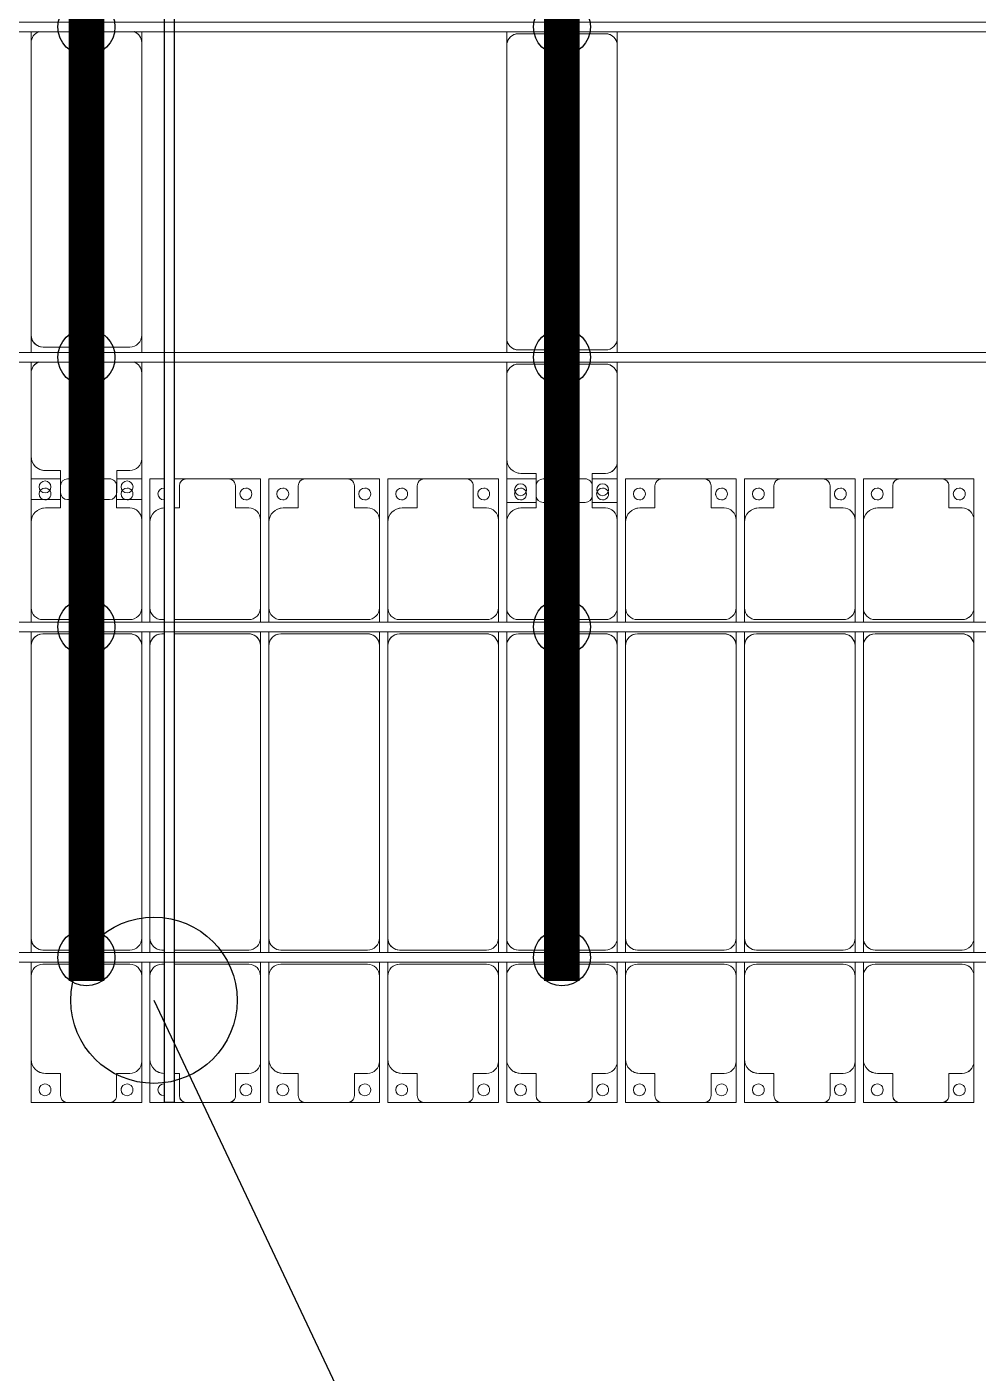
# Model space of a CAD drawing. Header units: millimetres. Extents: x -178706 to 107777, y -87310 to 933.
# Drawn here: x -21141 to -17141, y -80925 to -75261 of the extents above; entities that cross this region are included whole.
import ezdxf

# ---------------------------------------------------------------- set-up
doc = ezdxf.new("R2010")
doc.units = ezdxf.units.MM
doc.layers.add('A-GENM', color=13, linetype='Continuous', lineweight=9)
doc.layers.add('S-BEAM', color=12, linetype='Continuous', lineweight=9)
for name, color, linetype in [('GC-BICH NEO', 6, 'Continuous'), ('GC-DAY NEO', 5, 'Continuous'), ('GC-HOP 40x60 GIA CUONG', 1, 'Continuous')]:
    doc.layers.add(name, color=color, linetype=linetype)

# ---------------------------------------------------------------- blocks, each defined once
blk = doc.blocks.new('Dải phao đi lại kèm đỡ invester - DẢI PHAO ĐI LẠI-19658-BỐ TRÍ KHUNG KẾT CẤU BÈ PIN 04')
at = {"layer": 'A-GENM', "color": 7}
for p, q in [((149758.4, 1312.2), (149882, 1312.2)), ((149758.4, 1129.7), (149758.4, 1312.2)), ((150088.2, 1312.2), (149911.8, 1312.2)), ((150118.4, 1312.2), (150223.4, 1312.2)), ((150223.4, 1312.2), (150223.4, 1139.7)), ((150258.4, 1312.2), (150320, 1312.2)), ((150258.4, 1129.7), (150258.4, 1312.2)), ((150360, 1312.2), (150411.8, 1312.2)), ((150588.2, 1312.2), (150411.8, 1312.2)), ((150588.2, 1312.2), (150723.4, 1312.2)), ((150723.4, 1312.2), (150723.4, 1139.7)), ((150758.4, 1312.2), (150911.8, 1312.2)), ((150758.4, 1129.7), (150758.4, 1312.2)), ((151088.2, 1312.2), (150911.8, 1312.2)), ((151088.2, 1312.2), (151223.4, 1312.2)), ((151223.4, 1312.2), (151223.4, 1139.7)), ((151258.4, 1312.2), (151411.8, 1312.2)), ((151258.4, 1129.7), (151258.4, 1312.2)), ((151588.2, 1312.2), (151411.8, 1312.2)), ((151588.2, 1312.2), (151723.4, 1312.2)), ((151723.4, 1312.2), (151723.4, 1139.7)), ((151758.4, 1312.2), (151882, 1312.2)), ((151758.4, 1129.7), (151758.4, 1312.2)), ((152088.2, 1312.2), (151911.8, 1312.2)), ((152118.4, 1312.2), (152223.4, 1312.2)), ((152223.4, 1312.2), (152223.4, 1139.7)), ((152258.4, 1312.2), (152411.8, 1312.2)), ((152258.4, 1129.7), (152258.4, 1312.2)), ((152588.2, 1312.2), (152411.8, 1312.2)), ((152588.2, 1312.2), (152723.4, 1312.2)), ((152723.4, 1312.2), (152723.4, 1139.7)), ((152758.4, 1312.2), (152911.8, 1312.2)), ((152758.4, 1129.7), (152758.4, 1312.2)), ((153088.2, 1312.2), (152911.8, 1312.2)), ((153088.2, 1312.2), (153223.4, 1312.2)), ((153223.4, 1312.2), (153223.4, 1139.7)), ((153258.4, 1312.2), (153411.8, 1312.2)), ((153258.4, 1129.7), (153258.4, 1312.2)), ((153588.2, 1312.2), (153411.8, 1312.2)), ((153588.2, 1312.2), (153723.4, 1312.2)), ((153723.4, 1312.2), (153723.4, 1139.7)), ((149881.8, 1282.2), (149881.8, 1189.7)), ((150118.2, 1189.7), (150118.2, 1282.2)), ((150381.8, 1282.2), (150381.8, 1189.7)), ((150618.2, 1189.7), (150618.2, 1282.2)), ((150881.8, 1282.2), (150881.8, 1189.7)), ((151118.2, 1189.7), (151118.2, 1282.2)), ((151381.8, 1282.2), (151381.8, 1189.7)), ((151618.2, 1189.7), (151618.2, 1282.2)), ((151881.8, 1282.2), (151881.8, 1189.7)), ((152118.2, 1189.7), (152118.2, 1282.2)), ((152381.8, 1282.2), (152381.8, 1189.7)), ((152618.2, 1189.7), (152618.2, 1282.2)), ((152881.8, 1282.2), (152881.8, 1189.7)), ((153118.2, 1189.7), (153118.2, 1282.2)), ((153381.8, 1282.2), (153381.8, 1189.7)), ((153618.2, 1189.7), (153618.2, 1282.2)), ((149881.8, 1189.7), (149818.4, 1189.7)), ((150173.4, 1189.7), (150118.2, 1189.7)), ((150381.8, 1189.7), (150360, 1189.7)), ((150673.4, 1189.7), (150618.2, 1189.7)), ((150881.8, 1189.7), (150818.4, 1189.7)), ((151173.4, 1189.7), (151118.2, 1189.7)), ((151381.8, 1189.7), (151318.4, 1189.7)), ((151673.4, 1189.7), (151618.2, 1189.7)), ((151881.8, 1189.7), (151818.4, 1189.7)), ((152173.4, 1189.7), (152118.2, 1189.7)), ((152381.8, 1189.7), (152318.4, 1189.7)), ((152673.4, 1189.7), (152618.2, 1189.7)), ((152881.8, 1189.7), (152818.4, 1189.7)), ((153173.4, 1189.7), (153118.2, 1189.7)), ((153381.8, 1189.7), (153318.4, 1189.7)), ((153673.4, 1189.7), (153618.2, 1189.7)), ((150223.4, 769.7), (150223.4, 1139.7)), ((150723.4, 769.7), (150723.4, 1139.7)), ((151223.4, 769.7), (151223.4, 1139.7)), ((151723.4, 769.7), (151723.4, 1139.7)), ((152223.4, 769.7), (152223.4, 1139.7)), ((152723.4, 769.7), (152723.4, 1139.7)), ((153223.4, 769.7), (153223.4, 1139.7)), ((153723.4, 769.7), (153723.4, 1139.7)), ((149758.4, 1129.7), (149758.4, 769.7)), ((150258.4, 1129.7), (150258.4, 769.7)), ((150758.4, 1129.7), (150758.4, 769.7)), ((151258.4, 1129.7), (151258.4, 769.7)), ((151758.4, 1129.7), (151758.4, 769.7)), ((152258.4, 1129.7), (152258.4, 769.7)), ((152758.4, 1129.7), (152758.4, 769.7)), ((153258.4, 1129.7), (153258.4, 769.7)), ((149758.4, 708.9), (149758.4, 769.7)), ((150223.4, 769.7), (150223.4, 708.9)), ((150258.4, 708.9), (150258.4, 769.7)), ((150723.4, 769.7), (150723.4, 708.9)), ((150758.4, 708.9), (150758.4, 769.7)), ((151223.4, 769.7), (151223.4, 708.9)), ((151258.4, 708.9), (151258.4, 769.7)), ((151723.4, 769.7), (151723.4, 708.9)), ((151758.4, 708.9), (151758.4, 769.7)), ((152223.4, 769.7), (152223.4, 708.9)), ((152258.4, 708.9), (152258.4, 769.7)), ((152723.4, 769.7), (152723.4, 708.9)), ((152758.4, 708.9), (152758.4, 769.7)), ((153223.4, 769.7), (153223.4, 708.9)), ((153258.4, 708.9), (153258.4, 769.7)), ((153723.4, 769.7), (153723.4, 708.9)), ((149808.4, 719.7), (150173.4, 719.7)), ((150308.4, 719.7), (150320, 719.7)), ((150360, 719.7), (150673.4, 719.7)), ((150808.4, 719.7), (151173.4, 719.7)), ((151308.4, 719.7), (151673.4, 719.7)), ((151808.4, 719.7), (152173.4, 719.7)), ((152308.4, 719.7), (152673.4, 719.7)), ((152808.4, 719.7), (153173.4, 719.7)), ((153308.4, 719.7), (153673.4, 719.7)), ((149758.4, 610.3), (149758.4, 668.9)), ((150173.4, 660.3), (149808.4, 660.3)), ((150223.4, 668.9), (150223.4, 610.3)), ((150258.4, 610.3), (150258.4, 668.9)), ((150320, 660.3), (150308.4, 660.3)), ((150673.4, 660.3), (150360, 660.3)), ((150723.4, 668.9), (150723.4, 610.3)), ((150758.4, 610.3), (150758.4, 668.9)), ((151173.4, 660.3), (150808.4, 660.3)), ((151223.4, 668.9), (151223.4, 610.3)), ((151258.4, 610.3), (151258.4, 668.9)), ((151673.4, 660.3), (151308.4, 660.3)), ((151723.4, 668.9), (151723.4, 610.3)), ((151758.4, 610.3), (151758.4, 668.9)), ((152173.4, 660.3), (151808.4, 660.3)), ((152223.4, 668.9), (152223.4, 610.3)), ((152258.4, 610.3), (152258.4, 668.9)), ((152673.4, 660.3), (152308.4, 660.3)), ((152723.4, 668.9), (152723.4, 610.3)), ((152758.4, 610.3), (152758.4, 668.9)), ((153173.4, 660.3), (152808.4, 660.3)), ((153223.4, 668.9), (153223.4, 610.3)), ((153258.4, 610.3), (153258.4, 668.9)), ((153673.4, 660.3), (153308.4, 660.3)), ((153723.4, 668.9), (153723.4, 610.3)), ((149758.4, 610.3), (149758.4, -620.3)), ((150223.4, -620.3), (150223.4, 610.3)), ((150258.4, 610.3), (150258.4, -620.3)), ((150723.4, -620.3), (150723.4, 610.3)), ((150758.4, 610.3), (150758.4, -620.3)), ((151223.4, -620.3), (151223.4, 610.3)), ((151258.4, 610.3), (151258.4, -620.3)), ((151723.4, -620.3), (151723.4, 610.3)), ((151758.4, 610.3), (151758.4, -620.3)), ((152223.4, -620.3), (152223.4, 610.3)), ((152258.4, 610.3), (152258.4, -620.3)), ((152723.4, -620.3), (152723.4, 610.3)), ((152758.4, 610.3), (152758.4, -620.3)), ((153223.4, -620.3), (153223.4, 610.3)), ((153258.4, 610.3), (153258.4, -620.3)), ((153723.4, -620.3), (153723.4, 610.3)), ((149758.4, -681.1), (149758.4, -620.3)), ((150223.4, -620.3), (150223.4, -681.1)), ((150258.4, -681.1), (150258.4, -620.3)), ((150723.4, -620.3), (150723.4, -681.1)), ((150758.4, -681.1), (150758.4, -620.3)), ((151223.4, -620.3), (151223.4, -681.1)), ((151258.4, -681.1), (151258.4, -620.3)), ((151723.4, -620.3), (151723.4, -681.1)), ((151758.4, -681.1), (151758.4, -620.3)), ((152223.4, -620.3), (152223.4, -681.1)), ((152258.4, -681.1), (152258.4, -620.3)), ((152723.4, -620.3), (152723.4, -681.1)), ((152758.4, -681.1), (152758.4, -620.3)), ((153223.4, -620.3), (153223.4, -681.1)), ((153258.4, -681.1), (153258.4, -620.3)), ((153723.4, -620.3), (153723.4, -681.1)), ((149808.4, -670.3), (150173.4, -670.3)), ((150308.4, -670.3), (150320, -670.3)), ((150360, -670.3), (150673.4, -670.3)), ((150808.4, -670.3), (151173.4, -670.3)), ((151308.4, -670.3), (151673.4, -670.3)), ((151808.4, -670.3), (152173.4, -670.3)), ((152308.4, -670.3), (152673.4, -670.3)), ((152808.4, -670.3), (153173.4, -670.3)), ((153308.4, -670.3), (153673.4, -670.3)), ((149758.4, -779.7), (149758.4, -721.1)), ((150173.4, -729.7), (149808.4, -729.7)), ((150223.4, -721.1), (150223.4, -779.7)), ((150258.4, -779.7), (150258.4, -721.1)), ((150320, -729.7), (150308.4, -729.7)), ((150673.4, -729.7), (150360, -729.7)), ((150723.4, -721.1), (150723.4, -779.7)), ((150758.4, -779.7), (150758.4, -721.1)), ((151173.4, -729.7), (150808.4, -729.7)), ((151223.4, -721.1), (151223.4, -779.7)), ((151258.4, -779.7), (151258.4, -721.1)), ((151673.4, -729.7), (151308.4, -729.7)), ((151723.4, -721.1), (151723.4, -779.7)), ((151758.4, -779.7), (151758.4, -721.1)), ((152173.4, -729.7), (151808.4, -729.7)), ((152223.4, -721.1), (152223.4, -779.7)), ((152258.4, -779.7), (152258.4, -721.1)), ((152673.4, -729.7), (152308.4, -729.7)), ((152723.4, -721.1), (152723.4, -779.7)), ((152758.4, -779.7), (152758.4, -721.1)), ((153173.4, -729.7), (152808.4, -729.7)), ((153223.4, -721.1), (153223.4, -779.7)), ((153258.4, -779.7), (153258.4, -721.1)), ((153673.4, -729.7), (153308.4, -729.7)), ((153723.4, -721.1), (153723.4, -779.7)), ((149758.4, -779.7), (149758.4, -1129.7)), ((150223.4, -1139.7), (150223.4, -779.7)), ((150258.4, -779.7), (150258.4, -1129.7)), ((150723.4, -1139.7), (150723.4, -779.7)), ((150758.4, -779.7), (150758.4, -1129.7)), ((151223.4, -1139.7), (151223.4, -779.7)), ((151258.4, -779.7), (151258.4, -1129.7)), ((151723.4, -1139.7), (151723.4, -779.7)), ((151758.4, -779.7), (151758.4, -1129.7)), ((152223.4, -1139.7), (152223.4, -779.7)), ((152258.4, -779.7), (152258.4, -1129.7)), ((152723.4, -1139.7), (152723.4, -779.7)), ((152758.4, -779.7), (152758.4, -1129.7)), ((153223.4, -1139.7), (153223.4, -779.7)), ((153258.4, -779.7), (153258.4, -1129.7)), ((153723.4, -1139.7), (153723.4, -779.7)), ((149758.4, -1312.2), (149758.4, -1129.7)), ((150258.4, -1312.2), (150258.4, -1129.7)), ((150758.4, -1312.2), (150758.4, -1129.7)), ((151258.4, -1312.2), (151258.4, -1129.7)), ((151758.4, -1312.2), (151758.4, -1129.7)), ((152258.4, -1312.2), (152258.4, -1129.7)), ((152758.4, -1312.2), (152758.4, -1129.7)), ((153258.4, -1312.2), (153258.4, -1129.7)), ((150223.4, -1139.7), (150223.4, -1312.2)), ((150723.4, -1139.7), (150723.4, -1312.2)), ((151223.4, -1139.7), (151223.4, -1312.2)), ((151723.4, -1139.7), (151723.4, -1312.2)), ((152223.4, -1139.7), (152223.4, -1312.2)), ((152723.4, -1139.7), (152723.4, -1312.2)), ((153223.4, -1139.7), (153223.4, -1312.2)), ((153723.4, -1139.7), (153723.4, -1312.2)), ((149818.4, -1189.7), (149881.8, -1189.7)), ((149881.8, -1189.7), (149881.8, -1282.2)), ((150118.2, -1282.2), (150118.2, -1189.7)), ((150118.2, -1189.7), (150173.4, -1189.7)), ((150360, -1189.7), (150381.8, -1189.7)), ((150381.8, -1189.7), (150381.8, -1282.2)), ((150618.2, -1282.2), (150618.2, -1189.7)), ((150618.2, -1189.7), (150673.4, -1189.7)), ((150818.4, -1189.7), (150881.8, -1189.7)), ((150881.8, -1189.7), (150881.8, -1282.2)), ((151118.2, -1282.2), (151118.2, -1189.7)), ((151118.2, -1189.7), (151173.4, -1189.7)), ((151318.4, -1189.7), (151381.8, -1189.7)), ((151381.8, -1189.7), (151381.8, -1282.2)), ((151618.2, -1282.2), (151618.2, -1189.7)), ((151618.2, -1189.7), (151673.4, -1189.7)), ((151818.4, -1189.7), (151881.8, -1189.7)), ((151881.8, -1189.7), (151881.8, -1282.2)), ((152118.2, -1282.2), (152118.2, -1189.7)), ((152118.2, -1189.7), (152173.4, -1189.7)), ((152318.4, -1189.7), (152381.8, -1189.7)), ((152381.8, -1189.7), (152381.8, -1282.2)), ((152618.2, -1282.2), (152618.2, -1189.7)), ((152618.2, -1189.7), (152673.4, -1189.7)), ((152818.4, -1189.7), (152881.8, -1189.7)), ((152881.8, -1189.7), (152881.8, -1282.2)), ((153118.2, -1282.2), (153118.2, -1189.7)), ((153118.2, -1189.7), (153173.4, -1189.7)), ((153318.4, -1189.7), (153381.8, -1189.7)), ((153381.8, -1189.7), (153381.8, -1282.2)), ((153618.2, -1282.2), (153618.2, -1189.7)), ((153618.2, -1189.7), (153673.4, -1189.7)), ((149911.8, -1312.2), (149758.4, -1312.2)), ((149911.8, -1312.2), (150088.2, -1312.2)), ((150223.4, -1312.2), (150088.2, -1312.2)), ((150320, -1312.2), (150258.4, -1312.2)), ((150411.8, -1312.2), (150360, -1312.2)), ((150411.8, -1312.2), (150588.2, -1312.2)), ((150723.4, -1312.2), (150588.2, -1312.2)), ((150911.8, -1312.2), (150758.4, -1312.2)), ((150911.8, -1312.2), (151088.2, -1312.2)), ((151223.4, -1312.2), (151088.2, -1312.2)), ((151411.8, -1312.2), (151258.4, -1312.2)), ((151411.8, -1312.2), (151588.2, -1312.2)), ((151723.4, -1312.2), (151588.2, -1312.2)), ((151911.8, -1312.2), (151758.4, -1312.2)), ((151911.8, -1312.2), (152088.2, -1312.2)), ((152223.4, -1312.2), (152088.2, -1312.2)), ((152411.8, -1312.2), (152258.4, -1312.2)), ((152411.8, -1312.2), (152588.2, -1312.2)), ((152723.4, -1312.2), (152588.2, -1312.2)), ((152911.8, -1312.2), (152758.4, -1312.2)), ((152911.8, -1312.2), (153088.2, -1312.2)), ((153223.4, -1312.2), (153088.2, -1312.2)), ((153411.8, -1312.2), (153258.4, -1312.2)), ((153411.8, -1312.2), (153588.2, -1312.2)), ((153723.4, -1312.2), (153588.2, -1312.2))]:
    blk.add_line(p, q, dxfattribs=at)
for centre, radius, start, end in [((149911.8, 1282.2), 30, 90, 180), ((150088.2, 1282.2), 30, 360, 90), ((150411.8, 1282.2), 30, 90, 180), ((150411.8, 1282.2), 30, 90, 150), ((150588.2, 1282.2), 30, 0, 90), ((150588.2, 1282.2), 30, 30, 90), ((150911.8, 1282.2), 30, 90, 180), ((150911.8, 1282.2), 30, 90, 150), ((151088.2, 1282.2), 30, 0, 90), ((151088.2, 1282.2), 30, 30, 90), ((151411.8, 1282.2), 30, 90, 180), ((151411.8, 1282.2), 30, 90, 150), ((151588.2, 1282.2), 30, 360, 90), ((151588.2, 1282.2), 30, 30, 90), ((151911.8, 1282.2), 30, 90, 180), ((152088.2, 1282.2), 30, 360, 90), ((152411.8, 1282.2), 30, 90, 180), ((152411.8, 1282.2), 30, 90, 150), ((152588.2, 1282.2), 30, 360, 90), ((152588.2, 1282.2), 30, 30, 90), ((152911.8, 1282.2), 30, 90, 180), ((152911.8, 1282.2), 30, 90, 150), ((153088.2, 1282.2), 30, 0, 90), ((153088.2, 1282.2), 30, 30, 90), ((153411.8, 1282.2), 30, 90, 180), ((153411.8, 1282.2), 30, 90, 150), ((153588.2, 1282.2), 30, 360, 90), ((153588.2, 1282.2), 30, 30, 90), ((149816.8, 1248.6), 25, 90, 270), ((149816.8, 1248.6), 25, 270, 90), ((150161.8, 1248.6), 25, 90, 270), ((150161.8, 1248.6), 25, 270, 90), ((150316.8, 1248.6), 25, 90, 270), ((150661.8, 1248.6), 25, 90, 270), ((150661.8, 1248.6), 25, 180, 195), ((150661.8, 1248.6), 25, 270, 90), ((150816.8, 1248.6), 25, 90, 270), ((150816.8, 1248.6), 25, 270, 90), ((151161.8, 1248.6), 25, 90, 270), ((151161.8, 1248.6), 25, 180, 195), ((151161.8, 1248.6), 25, 270, 90), ((151316.8, 1248.6), 25, 90, 270), ((151316.8, 1248.6), 25, 270, 90), ((151661.8, 1248.6), 25, 90, 270), ((151661.8, 1248.6), 25, 180, 195), ((151661.8, 1248.6), 25, 270, 90), ((151816.8, 1248.6), 25, 90, 270), ((151816.8, 1248.6), 25, 270, 90), ((152161.8, 1248.6), 25, 90, 270), ((152161.8, 1248.6), 25, 270, 90), ((152316.8, 1248.6), 25, 90, 270), ((152316.8, 1248.6), 25, 270, 90), ((152661.8, 1248.6), 25, 90, 270), ((152661.8, 1248.6), 25, 180, 195), ((152661.8, 1248.6), 25, 270, 90), ((152816.8, 1248.6), 25, 90, 270), ((152816.8, 1248.6), 25, 270, 90), ((153161.8, 1248.6), 25, 90, 270), ((153161.8, 1248.6), 25, 180, 195), ((153161.8, 1248.6), 25, 270, 90), ((153316.8, 1248.6), 25, 90, 270), ((153316.8, 1248.6), 25, 270, 90), ((153661.8, 1248.6), 25, 90, 270), ((153661.8, 1248.6), 25, 180, 195), ((153661.8, 1248.6), 25, 270, 90), ((149818.4, 1129.7), 60, 90, 180), ((149818.4, 1129.7), 60, 90, 120), ((150173.4, 1139.7), 50, 0, 90), ((150173.4, 1139.7), 50, 45, 90), ((150318.4, 1129.7), 60, 90, 180), ((150318.4, 1129.7), 60, 90, 120), ((150673.4, 1139.7), 50, 0, 90), ((150673.4, 1139.7), 50, 45, 90), ((150818.4, 1129.7), 60, 90, 180), ((150818.4, 1129.7), 60, 90, 120), ((151173.4, 1139.7), 50, 0, 90), ((151173.4, 1139.7), 50, 45, 90), ((151318.4, 1129.7), 60, 90, 180), ((151318.4, 1129.7), 60, 90, 120), ((151673.4, 1139.7), 50, 360, 90), ((151673.4, 1139.7), 50, 45, 90), ((151818.4, 1129.7), 60, 90, 180), ((151818.4, 1129.7), 60, 90, 120), ((152173.4, 1139.7), 50, 0, 90), ((152173.4, 1139.7), 50, 45, 90), ((152318.4, 1129.7), 60, 90, 180), ((152318.4, 1129.7), 60, 90, 120), ((152673.4, 1139.7), 50, 0, 90), ((152673.4, 1139.7), 50, 45, 90), ((152818.4, 1129.7), 60, 90, 180), ((152818.4, 1129.7), 60, 90, 120), ((153173.4, 1139.7), 50, 0, 90), ((153173.4, 1139.7), 50, 45, 90), ((153318.4, 1129.7), 60, 90, 180), ((153318.4, 1129.7), 60, 90, 120), ((153673.4, 1139.7), 50, 0, 90), ((153673.4, 1139.7), 50, 45, 90), ((149808.4, 769.7), 50, 180, 270), ((150173.4, 769.7), 50, 270, 0), ((150308.4, 769.7), 50, 180, 270), ((150673.4, 769.7), 50, 270, 0), ((150808.4, 769.7), 50, 180, 270), ((151173.4, 769.7), 50, 270, 360), ((151308.4, 769.7), 50, 180, 270), ((151673.4, 769.7), 50, 270, 0), ((151808.4, 769.7), 50, 180, 270), ((152173.4, 769.7), 50, 270, 0), ((152308.4, 769.7), 50, 180, 270), ((152673.4, 769.7), 50, 270, 360), ((152808.4, 769.7), 50, 180, 270), ((153173.4, 769.7), 50, 270, 0), ((153308.4, 769.7), 50, 180, 270), ((153673.4, 769.7), 50, 270, 360), ((149808.4, 769.7), 50, 225, 270), ((150173.4, 769.7), 50, 270, 315), ((150308.4, 769.7), 50, 225, 270), ((150673.4, 769.7), 50, 270, 315), ((150808.4, 769.7), 50, 225, 270), ((151173.4, 769.7), 50, 270, 315), ((151308.4, 769.7), 50, 225, 270), ((151673.4, 769.7), 50, 270, 315), ((151808.4, 769.7), 50, 225, 270), ((152173.4, 769.7), 50, 270, 315), ((152308.4, 769.7), 50, 225, 270), ((152673.4, 769.7), 50, 270, 315), ((152808.4, 769.7), 50, 225, 270), ((153173.4, 769.7), 50, 270, 315), ((153308.4, 769.7), 50, 225, 270), ((153673.4, 769.7), 50, 270, 315), ((149808.4, 610.3), 50, 90, 180), ((149808.4, 610.3), 50, 105, 180), ((150173.4, 610.3), 50, 0, 90), ((150173.4, 610.3), 50, 15, 90), ((150308.4, 610.3), 50, 90, 180), ((150308.4, 610.3), 50, 105, 180), ((150673.4, 610.3), 50, 0, 90), ((150673.4, 610.3), 50, 15, 90), ((150808.4, 610.3), 50, 90, 180), ((150808.4, 610.3), 50, 105, 180), ((151173.4, 610.3), 50, 360, 90), ((151173.4, 610.3), 50, 15, 90), ((151308.4, 610.3), 50, 90, 180), ((151308.4, 610.3), 50, 105, 180), ((151673.4, 610.3), 50, 0, 90), ((151673.4, 610.3), 50, 15, 90), ((151808.4, 610.3), 50, 90, 180), ((151808.4, 610.3), 50, 105, 180), ((152173.4, 610.3), 50, 0, 90), ((152173.4, 610.3), 50, 15, 90), ((152308.4, 610.3), 50, 90, 180), ((152308.4, 610.3), 50, 105, 180), ((152673.4, 610.3), 50, 360, 90), ((152673.4, 610.3), 50, 15, 90), ((152808.4, 610.3), 50, 90, 180), ((152808.4, 610.3), 50, 105, 180), ((153173.4, 610.3), 50, 0, 90), ((153173.4, 610.3), 50, 15, 90), ((153308.4, 610.3), 50, 90, 180), ((153308.4, 610.3), 50, 105, 180), ((153673.4, 610.3), 50, 0, 90), ((153673.4, 610.3), 50, 15, 90), ((149808.4, -620.3), 50, 180, 270), ((150173.4, -620.3), 50, 270, 0), ((150173.4, -620.3), 50, 270, 0), ((150308.4, -620.3), 50, 180, 270), ((150673.4, -620.3), 50, 270, 360), ((150673.4, -620.3), 50, 270, 360), ((150808.4, -620.3), 50, 180, 270), ((151173.4, -620.3), 50, 270, 0), ((151173.4, -620.3), 50, 270, 0), ((151308.4, -620.3), 50, 180, 270), ((151673.4, -620.3), 50, 270, 0), ((151673.4, -620.3), 50, 270, 0), ((151808.4, -620.3), 50, 180, 270), ((152173.4, -620.3), 50, 270, 0), ((152173.4, -620.3), 50, 270, 0), ((152308.4, -620.3), 50, 180, 270), ((152673.4, -620.3), 50, 270, 0), ((152673.4, -620.3), 50, 270, 0), ((152808.4, -620.3), 50, 180, 270), ((153173.4, -620.3), 50, 270, 0), ((153173.4, -620.3), 50, 270, 0), ((153308.4, -620.3), 50, 180, 270), ((153673.4, -620.3), 50, 270, 360), ((153673.4, -620.3), 50, 270, 360), ((149808.4, -620.3), 50, 195, 270), ((150308.4, -620.3), 50, 195, 270), ((150808.4, -620.3), 50, 195, 270), ((151308.4, -620.3), 50, 195, 270), ((151808.4, -620.3), 50, 195, 270), ((152308.4, -620.3), 50, 195, 270), ((152808.4, -620.3), 50, 195, 270), ((153308.4, -620.3), 50, 195, 270), ((149808.4, -779.7), 50, 90, 180), ((149808.4, -779.7), 50, 90, 135), ((150173.4, -779.7), 50, 0, 90), ((150173.4, -779.7), 50, 45, 90), ((150308.4, -779.7), 50, 90, 180), ((150308.4, -779.7), 50, 90, 135), ((150673.4, -779.7), 50, 360, 90), ((150673.4, -779.7), 50, 45, 90), ((150808.4, -779.7), 50, 90, 180), ((150808.4, -779.7), 50, 90, 135), ((151173.4, -779.7), 50, 360, 90), ((151173.4, -779.7), 50, 45, 90), ((151308.4, -779.7), 50, 90, 180), ((151308.4, -779.7), 50, 90, 135), ((151673.4, -779.7), 50, 0, 90), ((151673.4, -779.7), 50, 45, 90), ((151808.4, -779.7), 50, 90, 180), ((151808.4, -779.7), 50, 90, 135), ((152173.4, -779.7), 50, 0, 90), ((152173.4, -779.7), 50, 45, 90), ((152308.4, -779.7), 50, 90, 180), ((152308.4, -779.7), 50, 90, 135), ((152673.4, -779.7), 50, 0, 90), ((152673.4, -779.7), 50, 45, 90), ((152808.4, -779.7), 50, 90, 180), ((152808.4, -779.7), 50, 90, 135), ((153173.4, -779.7), 50, 360, 90), ((153173.4, -779.7), 50, 45, 90), ((153308.4, -779.7), 50, 90, 180), ((153308.4, -779.7), 50, 90, 135), ((153673.4, -779.7), 50, 0, 90), ((153673.4, -779.7), 50, 45, 90), ((149818.4, -1129.7), 60, 180, 270), ((150318.4, -1129.7), 60, 180, 270), ((150818.4, -1129.7), 60, 180, 270), ((151318.4, -1129.7), 60, 180, 270), ((151818.4, -1129.7), 60, 180, 270), ((152318.4, -1129.7), 60, 180, 270), ((152818.4, -1129.7), 60, 180, 270), ((153318.4, -1129.7), 60, 180, 270), ((149818.4, -1129.7), 60, 240, 270), ((150173.4, -1139.7), 50, 270, 0), ((150173.4, -1139.7), 50, 270, 315), ((150318.4, -1129.7), 60, 240, 270), ((150673.4, -1139.7), 50, 270, 0), ((150673.4, -1139.7), 50, 270, 315), ((150818.4, -1129.7), 60, 240, 270), ((151173.4, -1139.7), 50, 270, 0), ((151173.4, -1139.7), 50, 270, 315), ((151318.4, -1129.7), 60, 240, 270), ((151673.4, -1139.7), 50, 270, 0), ((151673.4, -1139.7), 50, 270, 315), ((151818.4, -1129.7), 60, 240, 270), ((152173.4, -1139.7), 50, 270, 0), ((152173.4, -1139.7), 50, 270, 315), ((152318.4, -1129.7), 60, 240, 270), ((152673.4, -1139.7), 50, 270, 0), ((152673.4, -1139.7), 50, 270, 315), ((152818.4, -1129.7), 60, 240, 270), ((153173.4, -1139.7), 50, 270, 0), ((153173.4, -1139.7), 50, 270, 315), ((153318.4, -1129.7), 60, 240, 270), ((153673.4, -1139.7), 50, 270, 360), ((153673.4, -1139.7), 50, 270, 315), ((149816.8, -1258.6), 25, 90, 270), ((149816.8, -1258.6), 25, 270, 90), ((150161.8, -1258.6), 25, 90, 270), ((150161.8, -1258.6), 25, 270, 90), ((150316.8, -1258.6), 25, 90, 270), ((150661.8, -1258.6), 25, 90, 270), ((150661.8, -1258.6), 25, 270, 90), ((150816.8, -1258.6), 25, 90, 270), ((150816.8, -1258.6), 25, 270, 90), ((151161.8, -1258.6), 25, 90, 270), ((151161.8, -1258.6), 25, 270, 90), ((151316.8, -1258.6), 25, 90, 270), ((151316.8, -1258.6), 25, 270, 90), ((151661.8, -1258.6), 25, 90, 270), ((151661.8, -1258.6), 25, 270, 90), ((151816.8, -1258.6), 25, 90, 270), ((151816.8, -1258.6), 25, 270, 90), ((152161.8, -1258.6), 25, 90, 270), ((152161.8, -1258.6), 25, 270, 90), ((152316.8, -1258.6), 25, 90, 270), ((152316.8, -1258.6), 25, 270, 90), ((152661.8, -1258.6), 25, 90, 270), ((152661.8, -1258.6), 25, 270, 90), ((152816.8, -1258.6), 25, 90, 270), ((152816.8, -1258.6), 25, 270, 90), ((153161.8, -1258.6), 25, 90, 270), ((153161.8, -1258.6), 25, 270, 90), ((153316.8, -1258.6), 25, 90, 270), ((153316.8, -1258.6), 25, 270, 90), ((153661.8, -1258.6), 25, 90, 270), ((153661.8, -1258.6), 25, 270, 90), ((149911.8, -1282.2), 30, 180, 270), ((149911.8, -1282.2), 30, 210, 270), ((150088.2, -1282.2), 30, 270, 0), ((150088.2, -1282.2), 30, 270, 330), ((150161.8, -1258.6), 25, 165, 180), ((150411.8, -1282.2), 30, 180, 270), ((150411.8, -1282.2), 30, 210, 270), ((150588.2, -1282.2), 30, 270, 0), ((150588.2, -1282.2), 30, 270, 330), ((150661.8, -1258.6), 25, 165, 180), ((150911.8, -1282.2), 30, 180, 270), ((150911.8, -1282.2), 30, 210, 270), ((151088.2, -1282.2), 30, 270, 0), ((151088.2, -1282.2), 30, 270, 330), ((151161.8, -1258.6), 25, 165, 180), ((151411.8, -1282.2), 30, 180, 270), ((151411.8, -1282.2), 30, 210, 270), ((151588.2, -1282.2), 30, 270, 0), ((151588.2, -1282.2), 30, 270, 330), ((151661.8, -1258.6), 25, 165, 180), ((151911.8, -1282.2), 30, 180, 270), ((151911.8, -1282.2), 30, 210, 270), ((152088.2, -1282.2), 30, 270, 0), ((152088.2, -1282.2), 30, 270, 330), ((152161.8, -1258.6), 25, 165, 180), ((152411.8, -1282.2), 30, 180, 270), ((152411.8, -1282.2), 30, 210, 270), ((152588.2, -1282.2), 30, 270, 0), ((152588.2, -1282.2), 30, 270, 330), ((152661.8, -1258.6), 25, 165, 180), ((152911.8, -1282.2), 30, 180, 270), ((152911.8, -1282.2), 30, 210, 270), ((153088.2, -1282.2), 30, 270, 0), ((153088.2, -1282.2), 30, 270, 330), ((153161.8, -1258.6), 25, 165, 180), ((153411.8, -1282.2), 30, 180, 270), ((153411.8, -1282.2), 30, 210, 270), ((153588.2, -1282.2), 30, 270, 0), ((153588.2, -1282.2), 30, 270, 330), ((153661.8, -1258.6), 25, 165, 180)]:
    blk.add_arc(centre, radius, start, end, dxfattribs=at)
blk = doc.blocks.new('Dầm C52 - Dầm C52-22346-BỐ TRÍ KHUNG KẾT CẤU BÈ PIN 04')
at = {"layer": 'S-BEAM', "color": 1}
for p, q in [((-87623.4, 20), (87623.4, 20)), ((87623.4, -20), (-87623.4, -20))]:
    blk.add_line(p, q, dxfattribs=at)
blk = doc.blocks.new('Dầm C52 - Hộp 40x60-15955-BỐ TRÍ KHUNG KẾT CẤU BÈ PIN 04')
at = {"layer": 'S-BEAM', "color": 3, "lineweight": 25}
for p, q in [((-20146.3, -20), (-20146.3, 20)), ((-20146.3, 20), (20146.3, 20)), ((20146.3, -20), (-20146.3, -20))]:
    blk.add_line(p, q, dxfattribs=at)
blk = doc.blocks.new('Dai phao do pin - DẢI PHAO ĐỠ PIN-V70-BỐ TRÍ KHUNG KẾT CẤU BÈ PIN 04')
at = {"layer": 'A-GENM', "color": 7}
for p, q in [((-1312.2, 241.6), (-1129.7, 241.6)), ((-1312.2, 118.4), (-1312.2, 241.6)), ((-779.7, 241.6), (-1129.7, 241.6)), ((-779.7, 241.6), (-721.1, 241.6)), ((-681.1, 241.6), (-620.3, 241.6)), ((610.3, 241.6), (-620.3, 241.6)), ((610.3, 241.6), (668.9, 241.6)), ((-1189.7, 181.6), (-1189.7, 118.2)), ((-729.7, -173.4), (-729.7, 191.6)), ((-670.3, 191.6), (-670.3, -173.4)), ((660.3, -173.4), (660.3, 191.6)), ((-1189.7, 118.2), (-1282.2, 118.2)), ((-1312.2, 88.2), (-1312.2, -88.2)), ((-1312.2, -223.4), (-1312.2, -118)), ((-1282.2, -118.2), (-1189.7, -118.2)), ((-1189.7, -118.2), (-1189.7, -173.4)), ((-1139.7, -223.4), (-1312.2, -223.4)), ((-1139.7, -223.4), (-779.7, -223.4)), ((-721.1, -223.4), (-779.7, -223.4)), ((-620.3, -223.4), (-681.1, -223.4)), ((-620.3, -223.4), (610.3, -223.4)), ((668.9, -223.4), (610.3, -223.4))]:
    blk.add_line(p, q, dxfattribs=at)
for centre, radius, start, end in [((-1129.7, 181.6), 60, 90, 180), ((-779.7, 191.6), 50, 360, 90), ((-779.7, 191.6), 50, 360, 45), ((-620.3, 191.6), 50, 90, 180), ((-620.3, 191.6), 50, 105, 180), ((610.3, 191.6), 50, 360, 90), ((610.3, 191.6), 50, 15, 90), ((-1258.6, 183.2), 25, 0, 180), ((-1258.6, 183.2), 25, 180, 0), ((-1129.7, 181.6), 60, 150, 180), ((-1282.2, 88.2), 30, 90, 180), ((-1282.2, -88.2), 30, 180, 270), ((-1258.6, -161.8), 25, 0, 180), ((-1258.6, -161.8), 25, 180, 0), ((-1139.7, -173.4), 50, 180, 270), ((-1139.7, -173.4), 50, 180, 225), ((-779.7, -173.4), 50, 270, 360), ((-779.7, -173.4), 50, 315, 360), ((-620.3, -173.4), 50, 180, 270), ((-620.3, -173.4), 50, 180, 270), ((610.3, -173.4), 50, 270, 360), ((610.3, -173.4), 50, 285, 360)]:
    blk.add_arc(centre, radius, start, end, dxfattribs=at)
blk = doc.blocks.new('Dai phao do pin - DẢI PHAO ĐỠ PIN-V71-BỐ TRÍ KHUNG KẾT CẤU BÈ PIN 04')
at = {"layer": 'A-GENM', "color": 7}
for p, q in [((-1312.2, 241.6), (-1129.7, 241.6)), ((-1312.2, 118.4), (-1312.2, 241.6)), ((-779.7, 241.6), (-1129.7, 241.6)), ((-779.7, 241.6), (-733.3, 241.6)), ((-693.3, 241.6), (-620.3, 241.6)), ((610.3, 241.6), (-620.3, 241.6)), ((610.3, 241.6), (656.7, 241.6)), ((-1189.7, 181.6), (-1189.7, 118.2)), ((-670.3, 191.6), (-670.3, -173.4)), ((-1189.7, 118.2), (-1282.2, 118.2)), ((-1312.2, 88.2), (-1312.2, -88.2)), ((-1312.2, -223.4), (-1312.2, -118)), ((-1282.2, -118.2), (-1189.7, -118.2)), ((-1189.7, -118.2), (-1189.7, -173.4)), ((-1139.7, -223.4), (-1312.2, -223.4)), ((-1139.7, -223.4), (-779.7, -223.4)), ((-733.3, -223.4), (-779.7, -223.4)), ((-620.3, -223.4), (-693.3, -223.4)), ((-620.3, -223.4), (610.3, -223.4)), ((656.7, -223.4), (610.3, -223.4))]:
    blk.add_line(p, q, dxfattribs=at)
for centre, radius, start, end in [((-1129.7, 181.6), 60, 90, 180), ((-779.7, 191.6), 50, 20.7186, 90), ((-779.7, 191.6), 50, 20.7186, 45), ((-620.3, 191.6), 50, 90, 180), ((-620.3, 191.6), 50, 105, 180), ((610.3, 191.6), 50, 20.7186, 90), ((610.3, 191.6), 50, 20.7186, 90), ((-1258.6, 183.2), 25, 0, 180), ((-1258.6, 183.2), 25, 180, 0), ((-1129.7, 181.6), 60, 150, 180), ((-1282.2, 88.2), 30, 90, 180), ((-1282.2, -88.2), 30, 180, 270), ((-1258.6, -161.8), 25, 0, 180), ((-1258.6, -161.8), 25, 180, 0), ((-1139.7, -173.4), 50, 180, 270), ((-1139.7, -173.4), 50, 180, 225), ((-779.7, -173.4), 50, 270, 339.2814), ((-779.7, -173.4), 50, 315, 339.2814), ((-620.3, -173.4), 50, 180, 270), ((-620.3, -173.4), 50, 180, 270), ((610.3, -173.4), 50, 270, 339.2814), ((610.3, -173.4), 50, 288.033, 339.2814)]:
    blk.add_arc(centre, radius, start, end, dxfattribs=at)
blk = doc.blocks.new('HOBANMONG_BEPIN 4_rvt-1-BỐ TRÍ KHUNG KẾT CẤU BÈ PIN 04')
at = {"layer": 'A-GENM', "color": 3, "lineweight": 25}
for name, p, rotation in [('Dai phao do pin - DẢI PHAO ĐỠ PIN-V71-BỐ TRÍ KHUNG KẾT CẤU BÈ PIN 04', (-20881.9, -75937.8), 90.00010434022374), ('Dai phao do pin - DẢI PHAO ĐỠ PIN-V70-BỐ TRÍ KHUNG KẾT CẤU BÈ PIN 04', (-18881.9, -75949.9), 90.00010434022374), ('Dải phao đi lại kèm đỡ invester - DẢI PHAO ĐI LẠI-19658-BỐ TRÍ KHUNG KẾT CẤU BÈ PIN 04', (-170882.1, -78475), 0.0001043351917741)]:
    blk.add_blockref(name, p, dxfattribs=dict(at, rotation=rotation))
at = {"layer": 'S-BEAM', "color": 3, "lineweight": 25}
for name, p, rotation in [('Dầm C52 - Hộp 40x60-15955-BỐ TRÍ KHUNG KẾT CẤU BÈ PIN 04', (-20542.2, -59640.5), 90.00010434022374), ('Dầm C52 - Dầm C52-22346-BỐ TRÍ KHUNG KẾT CẤU BÈ PIN 04', (-83798.6, -75261.2), 180.0001043386848), ('Dầm C52 - Dầm C52-22346-BỐ TRÍ KHUNG KẾT CẤU BÈ PIN 04', (-83794.8, -76651.2), 180.0001043386848), ('Dầm C52 - Dầm C52-22346-BỐ TRÍ KHUNG KẾT CẤU BÈ PIN 04', (-83791.6, -77785.9), 180.0001043386848), ('Dầm C52 - Dầm C52-22346-BỐ TRÍ KHUNG KẾT CẤU BÈ PIN 04', (-83787.8, -79175.9), 180.0001043351917)]:
    blk.add_blockref(name, p, dxfattribs=dict(at, rotation=rotation))

msp = doc.modelspace()

# ---------------------------------------------------------------- linework, layer by layer
at = {"layer": 'GC-BICH NEO'}
msp.add_circle((-20607.3, -79356.3), 350, dxfattribs=at)
at = {"layer": 'GC-DAY NEO'}
msp.add_line((-20607.3, -79356.3), (-17189, -86589.2), dxfattribs=at)
at = {"layer": 'GC-HOP 40x60 GIA CUONG', "const_width": 150}
for points in [[(-20891.1, -79275.9), (-20891.1, -64275.9)], [(-18891.1, -79275.9), (-18891.1, -64275.9)]]:
    msp.add_lwpolyline(points, dxfattribs=at)
at = {"layer": 'GC-HOP 40x60 GIA CUONG'}
for centre in [(-20891.1, -75261.2), (-18891.1, -75261.2), (-20891.1, -76651.2), (-18891.1, -76651.2), (-20891.1, -77785.9), (-18891.1, -77785.9), (-20891.1, -79175.9), (-18891.1, -79175.9)]:
    msp.add_circle(centre, 120, dxfattribs=at)

# ---------------------------------------------------------------- block references
at = {"lineweight": 5}
msp.add_blockref('HOBANMONG_BEPIN 4_rvt-1-BỐ TRÍ KHUNG KẾT CẤU BÈ PIN 04', (0, 0), dxfattribs=at)

doc.saveas('drawing.dxf')
